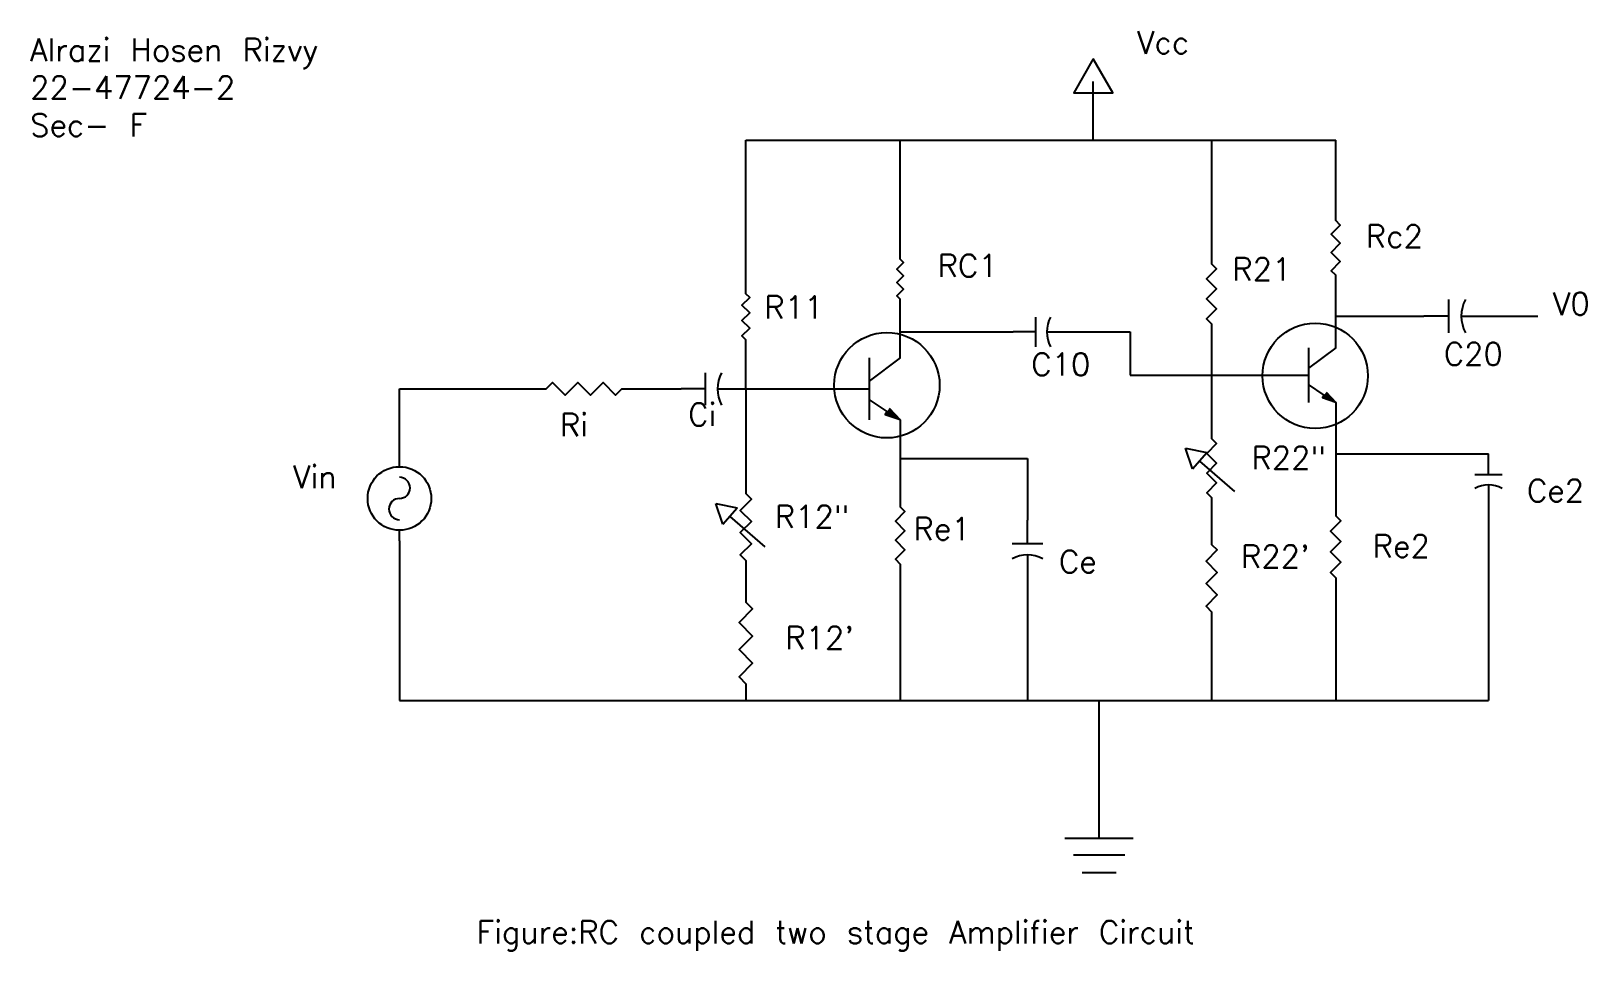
# Model space of a CAD drawing. Header units: inches. Extents: x 15.1 to 84, y 3.2 to 44.
import ezdxf

# ---------------------------------------------------------------- set-up
doc = ezdxf.new("R2010")
doc.units = ezdxf.units.IN
doc.header["$MEASUREMENT"] = 0
doc.styles.get("Standard").update_dxf_attribs({"font": 'txt.shx', "height": 1})

# ---------------------------------------------------------------- blocks, each defined once
blk = doc.blocks.new('Generator - AC')
at = {"color": 7}
for p, q in [((0, 0), (0.05, 0)), ((0.35, 0), (0.4, 0))]:
    blk.add_line(p, q, dxfattribs=at)
blk.add_circle((0.2, 0), 0.15, dxfattribs=at)
for centre, start, end in [((0.15, 0), 0, 180), ((0.25, 0), 180, 0)]:
    blk.add_arc(centre, 0.05, start, end, dxfattribs=at)
blk = doc.blocks.new('Resistor')
at = {"color": 7}
blk.add_lwpolyline([(0, 0), (0.05, 0), (0.075, 0.025), (0.125, -0.025), (0.175, 0.025), (0.225, -0.025), (0.275, 0.025), (0.325, -0.025), (0.35, 0), (0.4, 0)], dxfattribs=at)
blk = doc.blocks.new('Capacitor')
at = {"color": 7}
for p, q in [((0.15, -0.1), (0.15, 0.1)), ((0.15, 0), (0, 0)), ((0.225, 0), (0.4, 0))]:
    blk.add_line(p, q, dxfattribs=at)
blk.add_arc((0.4375, 0), 0.2125, 151.9275, 208.0725, dxfattribs=at)
blk = doc.blocks.new('Transistor - NPN')
at = {"color": 7}
for p, q in [((0.199999, 0.2), (0.199999, -0.2)), ((0.399999, 0.2), (0.199999, 0.05)), ((0, 0), (0.199999, 0)), ((0.316132, -0.145536), (0.201153, -0.069033)), ((0.302516, -0.166503), (0.316132, -0.145536)), ((0.399999, -0.2), (0.302516, -0.166503)), ((0.329748, -0.124569), (0.399999, -0.2))]:
    blk.add_line(p, q, dxfattribs=at)
blk.add_solid([(0.302516, -0.166503), (0.399999, -0.2), (0.329748, -0.124569)], dxfattribs=at)
blk = doc.blocks.new('Ground')
at = {"color": 7}
for p, q in [((-0.1, 0), (0.1, 0)), ((0.075, -0.05), (-0.075, -0.05)), ((-0.05, -0.1), (0.05, -0.1))]:
    blk.add_line(p, q, dxfattribs=at)

msp = doc.modelspace()

# ---------------------------------------------------------------- linework, layer by layer
for p, q in [((62.109, 39.148), (62.109, 41.751)), ((46.721, 32.686), (46.721, 39.148)), ((46.721, 39.148), (62.109, 39.148)), ((53.557, 34.168), (53.557, 39.148)), ((62.109, 39.148), (67.351, 39.148)), ((67.351, 39.148), (67.351, 34.118)), ((67.351, 39.148), (72.847, 39.148)), ((72.847, 35.996), (72.847, 39.148)), ((72.847, 29.952), (72.847, 32.758)), ((53.557, 29.503), (53.557, 31.801)), ((72.847, 31.355), (76.755, 31.355)), ((79.696, 31.355), (81.793, 31.355)), ((53.557, 30.652), (58.568, 30.652)), ((61.21, 30.652), (63.743, 30.652)), ((63.743, 30.652), (63.743, 28.74)), ((67.351, 30.575), (67.351, 26.364)), ((46.721, 28.128), (46.721, 29.965)), ((46.721, 29.965), (46.721, 29.965)), ((63.743, 28.74), (68.781, 28.74)), ((68.781, 28.74), (70.423, 28.74)), ((31.381, 25.152), (31.381, 28.128)), ((31.381, 28.128), (37.325, 28.128)), ((41.791, 28.128), (43.861, 28.128)), ((43.861, 28.128), (43.861, 28.128)), ((46.721, 28.128), (50.806, 28.128)), ((46.721, 28.128), (46.721, 23.983)), ((72.847, 27.528), (72.847, 22.963)), ((53.557, 26.753), (53.557, 23.325)), ((66.51, 24.589), (66.199, 25.507)), ((66.199, 25.507), (67.136, 25.307)), ((53.557, 25.039), (59.194, 25.039)), ((59.194, 25.039), (59.194, 22.309)), ((66.51, 24.589), (67.136, 25.307)), ((68.376, 23.579), (66.833, 24.924)), ((72.847, 25.245), (79.614, 25.245)), ((45.707, 22.135), (45.397, 23.053)), ((45.397, 23.053), (46.334, 22.853)), ((45.707, 22.135), (46.334, 22.853)), ((67.351, 22.875), (67.351, 21.738)), ((79.614, 22.809), (79.614, 14.324)), ((47.574, 21.125), (46.031, 22.47)), ((31.381, 21.394), (31.381, 14.324)), ((46.721, 20.031), (46.721, 19.289)), ((53.557, 19.945), (53.557, 14.324)), ((59.194, 19.58), (59.194, 14.324)), ((72.847, 19.302), (72.847, 14.324)), ((67.351, 17.759), (67.351, 14.324)), ((31.381, 14.324), (79.614, 14.324)), ((46.721, 14.466), (46.721, 14.324)), ((62.368, 8.221), (62.368, 14.324))]:
    msp.add_line(p, q)
msp.add_lwpolyline([(62.109, 42.748), (61.245, 41.253), (62.972, 41.253)], close=True)
for centre in [(71.94, 28.708), (52.97, 28.29)]:
    msp.add_circle(centre, 2.334)

# ---------------------------------------------------------------- block references
for name, p, xscale, yscale, zscale, rotation in [('Resistor', (72.847, 32.758), 8.094699537271651, 8.094699537271651, 8.094699537271651, 90), ('Resistor', (53.557, 31.801), 5.917973572055942, 5.917973572055942, 5.917973572055942, 90), ('Resistor', (67.351, 34.118), 8.858884089262403, 8.858884089262403, 8.858884089262403, 270), ('Resistor', (46.721, 29.965), 6.802268529565623, 6.802268529565623, 6.802268529565623, 90), ('Resistor', (67.351, 26.364), 8.722709644394172, 8.722709644394172, 8.722709644394172, 270), ('Generator - AC', (31.381, 21.394), 9.396036451102901, 9.396036451102901, 9.396036451102901, 90), ('Capacitor', (79.614, 25.245), 6.09213937260305, 6.09213937260305, 6.09213937260305, 270), ('Resistor', (46.721, 23.983), 9.880192523696728, 9.880192523696728, 9.880192523696726, 270), ('Resistor', (53.557, 23.325), 8.449343166354232, 8.44934316635423, 8.44934316635423, 270), ('Resistor', (72.847, 22.963), 9.15092860802514, 9.15092860802514, 9.15092860802514, 270), ('Capacitor', (59.194, 22.309), 6.821880088682377, 6.821880088682377, 6.821880088682377, 270), ('Resistor', (67.351, 21.738), 9.948279648208427, 9.948279648208427, 9.948279648208427, 270), ('Resistor', (46.721, 19.289), 12.05898364158872, 12.05898364158872, 12.05898364158872, 270)]:
    msp.add_blockref(name, p, dxfattribs=dict(xscale=xscale, yscale=yscale, zscale=zscale, rotation=rotation))
for name, p, xscale, yscale, zscale in [('Capacitor', (76.755, 31.355), 7.353420022885416, 7.353420022885416, 7.353420022885416), ('Capacitor', (58.568, 30.652), 6.604460331303841, 6.604460331303841, 6.604460331303841), ('Transistor - NPN', (70.423, 28.74), 6.059762551830829, 6.059762551830829, 6.059762551830829), ('Transistor - NPN', (50.806, 28.128), 6.876809465846549, 6.876809465846549, 6.876809465846549), ('Resistor', (37.325, 28.128), 11.16630447919638, 11.16630447919638, 11.16630447919638), ('Capacitor', (43.861, 28.128), 7.149158110776824, 7.149158110776824, 7.149158110776824), ('Ground', (62.368, 8.221), 15.1144500083301, 15.1144500083301, 15.1144500083301)]:
    msp.add_blockref(name, p, dxfattribs=dict(xscale=xscale, yscale=yscale, zscale=zscale))

# ---------------------------------------------------------------- texts
for s, p in [('Vcc', (64.049, 42.981)), ('Rc2', (74.182, 34.392)), ('RC1', (55.222, 33.088)), ('R21', (68.271, 32.934)), ('V0', (82.472, 31.401)), ('R11', (47.546, 31.247)), ('C10', (59.367, 28.717)), ('C20', (77.636, 29.177)), ('Ri', (38.488, 26.033)), ('Ci', (44.169, 26.493)), ('R22"', (69.116, 24.576)), ('Vin', (26.667, 23.732)), ('Ce2', (81.321, 23.118)), ('R12"', (48.007, 21.968)), ('Re1', (54.147, 21.431)), ('Re2', (74.489, 20.664)), ('Ce', (60.595, 19.974)), ("R22'", (68.655, 20.204)), ("R12'", (48.467, 16.6)), ('Figure:RC coupled two stage Amplifier Circuit', (34.804, 3.563))]:
    msp.add_text(s, height=1).set_placement(p)
at = {"insert": (15.022, 43.65), "char_height": 1, "attachment_point": 1}
msp.add_mtext('{\\C4;Alrazi Hosen Rizvy\\P22-47724-2\\PSec- F}', dxfattribs=at)

doc.saveas('drawing.dxf')
